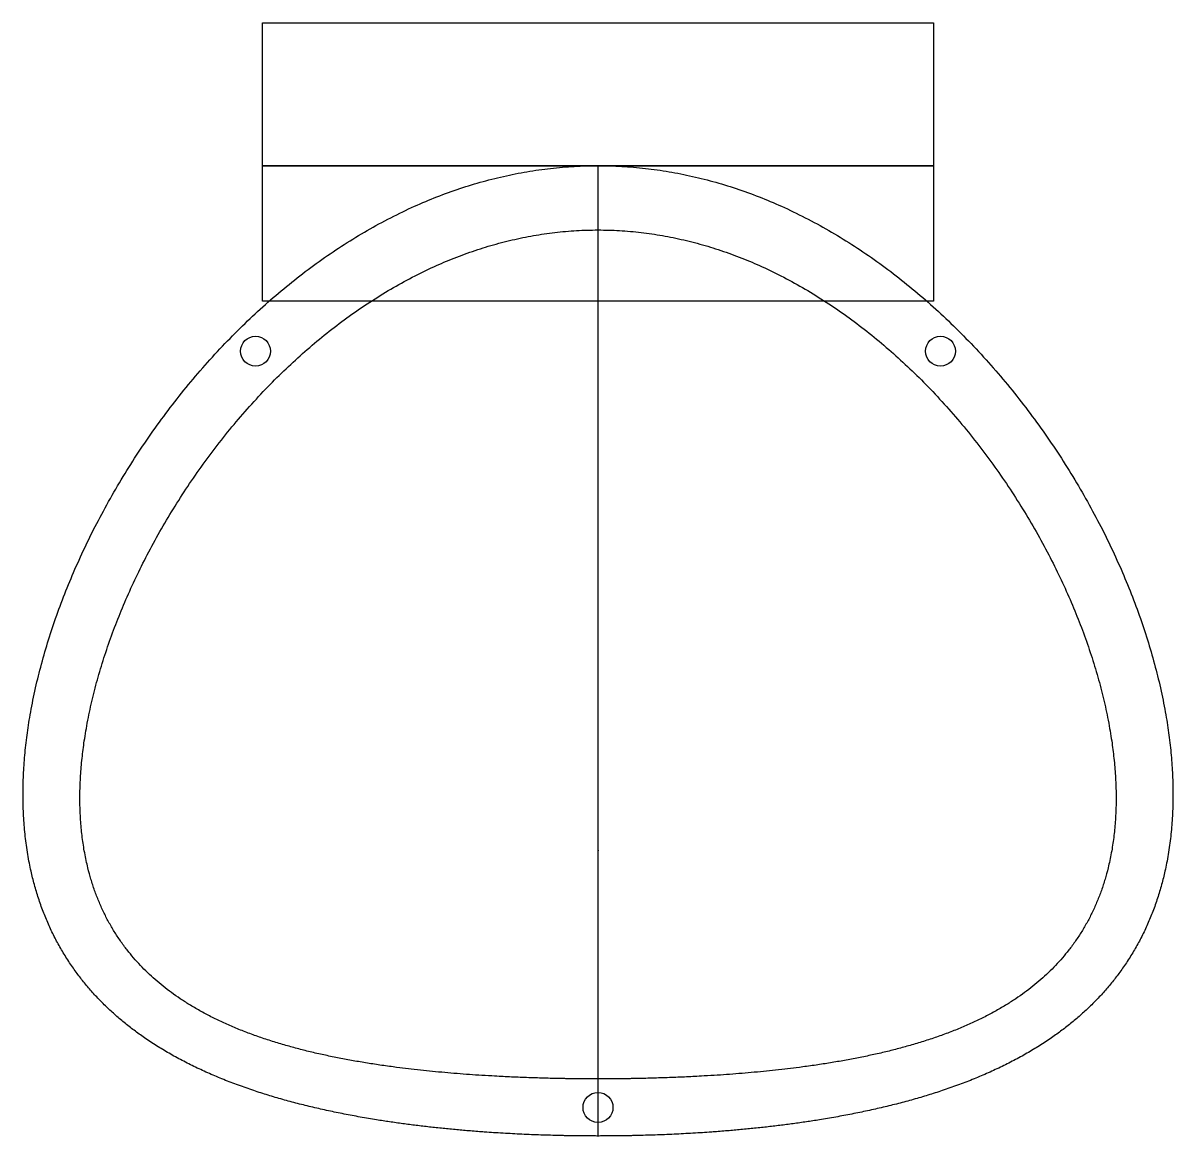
# Model space of a CAD drawing. Header units: millimetres. Extents: x -40.3 to 40.3, y -20 to 58.
import ezdxf

# ---------------------------------------------------------------- set-up
doc = ezdxf.new("R2010")
doc.units = ezdxf.units.MM
doc.layers.get('0').update_dxf_attribs({"linetype": 'CONTINUOUS'})

msp = doc.modelspace()

# ---------------------------------------------------------------- linework, layer by layer
msp.add_line((0, -20), (0, 48))
msp.add_lwpolyline([(-23.5, 38.5), (-23.5, 48), (23.5, 48), (-23.5, 48), (-23.5, 58), (23.5, 58), (23.5, 48), (23.5, 38.5)], close=True)
for centre in [(-24, 35), (24, 35), (0, -18)]:
    msp.add_circle(centre, 1.05)
for points in [[(0, -20), (2.539, -20), (7.618, -19.863), (15.111, -19.245), (24.357, -17.477), (33.532, -13.105), (39.392, -6.067), (41.315, 3.754), (39.126, 15.654), (33.128, 28.053), (23.971, 39.016), (12.568, 46.616), (0, 49.363), (-12.568, 46.616), (-23.971, 39.016), (-33.128, 28.053), (-39.126, 15.654), (-41.315, 3.754), (-39.392, -6.067), (-33.532, -13.105), (-24.357, -17.477), (-15.111, -19.245), (-7.618, -19.863), (-2.539, -20), (0, -20)], [(0, -16), (2.289, -16), (6.868, -15.907), (13.625, -15.487), (21.96, -14.232), (30.227, -10.843), (35.502, -5.021), (37.225, 3.474), (35.244, 14.048), (29.836, 25.246), (21.587, 35.245), (11.317, 42.22), (0, 44.749), (-11.317, 42.22), (-21.587, 35.245), (-29.836, 25.246), (-35.244, 14.048), (-37.225, 3.474), (-35.502, -5.021), (-30.227, -10.843), (-21.96, -14.232), (-13.625, -15.487), (-6.868, -15.907), (-2.289, -16), (0, -16)]]:
    msp.add_open_spline(points, degree=5)
msp.add_point((0, 0))

doc.saveas('drawing.dxf')
